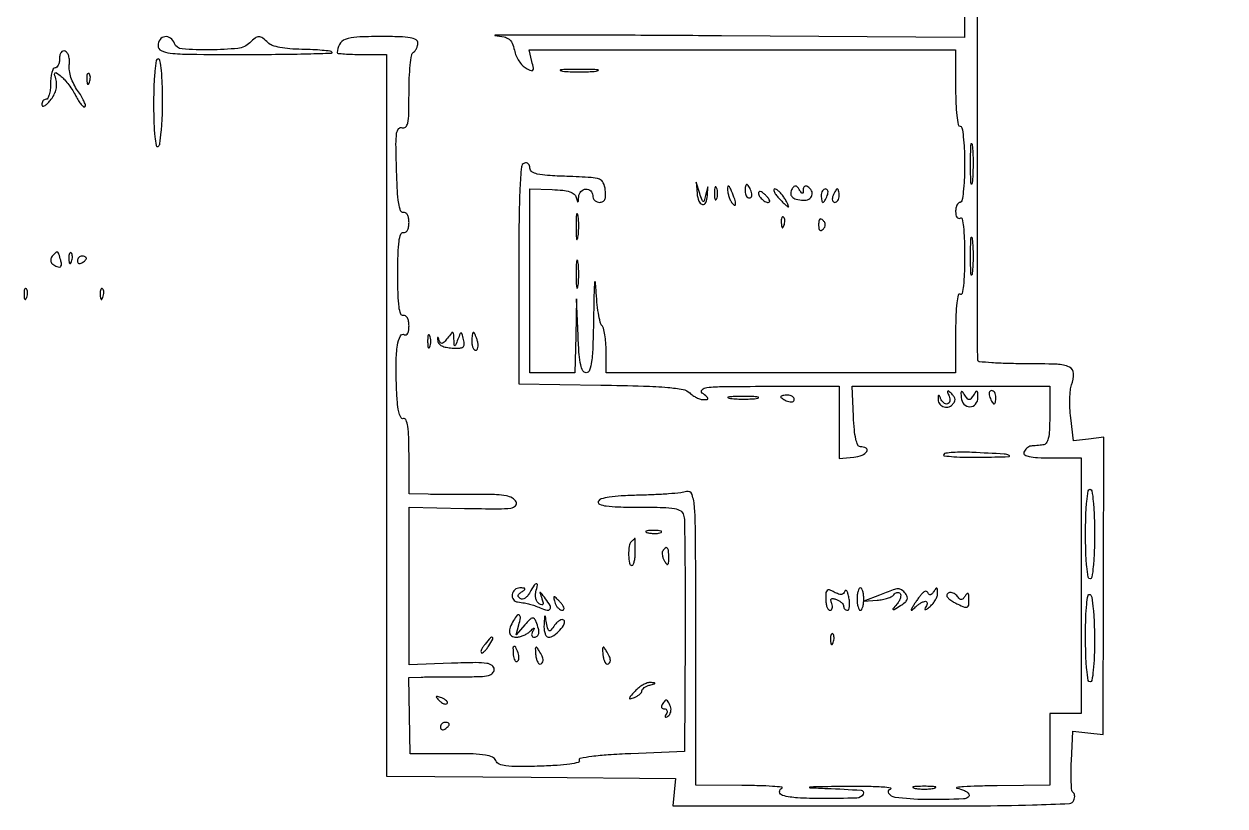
# Model space of a CAD drawing. Extents: x 6 to 552, y 3 to 359.
# Drawn here: x 283.1 to 551.1, y 3.3 to 177.8 of the extents above; entities that cross this region are included whole.
import ezdxf

# ---------------------------------------------------------------- set-up
doc = ezdxf.new("R2010")
doc.units = 0
doc.header["$MEASUREMENT"] = 0

msp = doc.modelspace()

# ---------------------------------------------------------------- linework, layer by layer
msp.add_lwpolyline([(493, 183.952195), (493, 174.786356), (438.75, 175.157399, 0.000511), (418.194089, 175.276976, 0.000949), (401.517797, 175.325276, 0.000457), (388.188026, 175.326406, 0.957105), (388.182925, 175.207855, -0.027302), (390.206307, 174.919789, -0.113241), (391.324908, 174.418201, -0.133538), (392.014014, 173.527066, -0.044162), (392.514207, 171.935316, 0.049053), (392.906369, 170.728658, 0.041134), (393.545194, 169.543796, 0.042929), (394.318837, 168.55211, 0.082961), (395.113491, 167.939261, 0.0209), (396.245392, 167.393045, 0.326774), (396.640788, 167.483068, 0.231874), (396.762348, 167.940818, 0.012445), (396.423801, 169.447579), (395.783184, 172), (443.391592, 172), (491, 172), (491, 163.5, 0.009838), (491.06728, 160.081088, 0.019442), (491.279412, 157.375, 0.015687), (491.582553, 155.348392, 0.362465), (492, 155, -0.362465), (492.417447, 154.651608, -0.015687), (492.720588, 152.625, -0.019442), (492.93272, 149.918912, -0.009838), (493, 146.5, -0.009838), (492.93272, 143.081088, -0.019442), (492.720588, 140.375, -0.015687), (492.417447, 138.348392, -0.362465), (492, 138, 0.195654), (491.618015, 137.844577, 0.086673), (491.29375, 137.395164, 0.066561), (491.073608, 136.729059, 0.0466), (491, 135.940983, 0.047867), (491.071541, 135.195401, 0.104212), (491.29375, 134.66835, 0.181468), (491.621877, 134.441401, 0.202618), (492, 134.5, -0.51326), (492.4374, 134.317733, -0.027623), (492.739527, 132.582053, -0.021568), (492.940243, 129.873862, -0.007712), (493, 126, -0.007712), (492.940243, 122.126138, -0.021568), (492.739527, 119.417947, -0.027623), (492.4374, 117.682267, -0.51326), (492, 117.5, 0.512571), (491.562879, 117.318409, 0.027966), (491.260541, 115.596765, 0.021716), (491.059776, 112.906719, 0.007767), (491, 109.059017), (491, 100), (452, 100), (413, 100), (413, 104.8, 0.018222), (412.930463, 106.707434, 0.02268), (412.721209, 108.469063, 0.02177), (412.420149, 109.901805, 0.134365), (412.050926, 110.55, -0.143482), (411.660826, 111.264255, -0.01307), (411.276341, 113.277188, -0.016081), (410.952008, 115.749617, -0.011899), (410.746786, 118.5, 0.020699), (410.587216, 120.228188, 0.891594), (410.43424, 120.225285, 0.017963), (410.296838, 117.922589, 0.002079), (410.19586, 112.75, -0.004023), (410.037101, 105.96821, -0.024421), (409.755444, 102.467429, -0.050147), (409.307465, 100.548316, -0.320676), (408.540442, 100, -0.270529), (407.808027, 100.427572, -0.075033), (407.315052, 101.720805, -0.035937), (406.976991, 104.076051, -0.007476), (406.743988, 108.25), (406.407091, 116.5), (406.203545, 108.25), (406, 100), (401, 100), (396, 100), (396, 120.518368), (396, 141.036736), (400.956926, 140.861291, -0.017266), (403.316699, 140.696057, -0.053279), (404.878215, 140.361776, -0.088339), (405.850866, 139.838508, -0.161139), (406.340925, 139.092924, 0.005205), (406.5925, 138.192181, 0.413858), (406.709585, 138.127723, 0.310945), (406.809009, 138.249098, 0.004296), (406.883999, 139.25, -0.170831), (407.387711, 140.426327, -0.189148), (408.494889, 140.966543, -0.219267), (409.551871, 140.578746, -0.199446), (410, 139.5, 0.103554), (410.119827, 138.927636, 0.098898), (410.460137, 138.440625, 0.096819), (410.968512, 138.114267, 0.094699), (411.566422, 138, 0.122711), (412.257497, 138.172197, 0.165427), (412.695753, 138.638397, 0.103603), (412.881185, 139.467019, 0.032073), (412.816422, 140.75, 0.078787), (412.363071, 142.376631, 0.202888), (411.481174, 143.184145, 0.071907), (409.655686, 143.549421, 0.004683), (404.25, 143.790442, -0.006996), (399.931091, 144.003028, -0.038893), (397.633838, 144.328921, -0.090561), (396.423806, 144.839514, -0.252911), (396, 145.623776, 0.084326), (395.905294, 146.181328, 0.125988), (395.632812, 146.590794, 0.143056), (395.225885, 146.786756, 0.122349), (394.75, 146.749139, 0.299146), (394.087484, 145.907862, 0.00886), (393.767074, 141.204154, 0.010289), (393.555634, 134.090874, 0.002285), (393.5, 121.915806), (393.5, 97.5), (411.844352, 97.227076, -0.003178), (421.351721, 97.02517, -0.015119), (426.780949, 96.710874, -0.022652), (430.178819, 96.255038, -0.15286), (431.665781, 95.477076, 0.047597), (432.350365, 94.911747, 0.037542), (433.184753, 94.433891, 0.038718), (434.035252, 94.106302, 0.072693), (434.762558, 94, 0.034693), (435.558472, 94.055292, 0.436894), (435.712322, 94.276228, 0.168603), (435.48697, 94.644125, 0.009896), (434.44113, 95.468197, -0.466099), (434.403946, 96.197894, -0.162647), (435.505665, 96.699062, -0.023621), (439.21016, 96.911248, -0.002006), (448.75, 96.968197), (465, 97), (465, 88.936642), (465, 80.873283), (468.25, 81.186642, 0.062641), (470.119074, 81.607037, 0.163736), (471.183502, 82.451982, 0.434917), (471.002084, 83.176894, 0.126948), (469.75, 83.5, -0.293376), (469.171688, 83.871281, -0.051097), (468.734568, 85.159138, -0.033822), (468.40695, 87.222133, -0.011524), (468.20431, 90.25), (467.90862, 97), (489.95431, 97), (512, 97), (512, 90.5, -0.009838), (511.935222, 87.208205, -0.045859), (511.6875, 85.328125, -0.097978), (511.227115, 84.291613, -0.222131), (510.5, 83.875, 0.00152), (509.840535, 83.818026, 0.001064), (509.097917, 83.75, 0.001074), (508.386798, 83.681792, 0.002241), (507.833333, 83.625, 0.090245), (507.356168, 83.484302, 0.062168), (506.886979, 83.169531, 0.060451), (506.496278, 82.737278, 0.073241), (506.25, 82.25, 0.34229), (506.453241, 81.671454, 0.093621), (507.410549, 81.281646, 0.04057), (509.270324, 81.059475, 0.009451), (512.416667, 81), (519, 81), (519, 52.5), (519, 24), (515.5, 24), (512, 24), (512, 16), (512, 8), (500.25, 7.850168, 0.003569), (495.916914, 7.763973, 0.008956), (492.759375, 7.621976, 0.023984), (491.249283, 7.453952, 0.856264), (491.25, 7.283746, -0.060232), (492.9512, 6.81171, -0.153987), (493.921186, 6.000398, -0.397148), (493.788914, 5.302942, -0.145171), (492.75, 4.936658, -0.015385), (484.231438, 4.767431, -0.03053), (477.497198, 5.252757, -0.224213), (476.096941, 6.158428, -0.51809), (476.5, 7.110482, 0.822239), (476.495274, 7.349098, 0.029556), (474.8, 7.545934, 0.011281), (471.2964, 7.664878, 0.004523), (466.5, 7.67605, 0.000782), (460.092043, 7.622985, 0.022436), (458.444861, 7.532781, 0.928142), (458.447621, 7.422735, 0.002863), (462.284643, 7.254927, -0.00723), (469.890921, 6.855691, -0.553382), (470.370325, 5.963414, -0.262517), (468.933921, 5.103362, -0.006514), (461, 5, -0.014148), (455.711008, 5.149693, -0.051065), (452.386462, 5.681537, -0.314306), (451.717874, 6.473598, -0.331271), (452.243769, 7.335642, 0.781541), (452.215395, 7.538167, 0.009958), (450.120045, 7.716523, 0.009599), (447.097638, 7.855049, 0.004725), (443.25, 7.921053), (433, 8), (433, 41.067388, 0.000775), (432.965872, 63.077416, 0.015111), (432.739357, 69.872865, 0.063355), (432.166394, 72.850783, 0.411495), (430.937687, 73.480223, -0.050906), (429.669277, 73.21569, -0.006852), (426.953454, 72.970112, -0.007851), (423.716182, 72.773128, -0.006538), (420.270353, 72.662835, 0.008889), (416.369776, 72.519627, 0.025225), (413.663806, 72.234685, 0.03186), (411.853955, 71.831769, 0.246513), (411.249332, 71.25, 0.401304), (411.535172, 70.645961, 0.057322), (412.993814, 70.271911, 0.028124), (415.675227, 70.056193, 0.006011), (420.349279, 70, -0.005278), (425.70783, 69.943435, -0.038259), (428.270095, 69.692581, -0.096654), (429.634494, 69.168425, -0.19423), (430.300792, 68.25, -0.057181), (430.47333, 66.927188, -0.000954), (430.573695, 59.523438, -0.002447), (430.631927, 50.898984, -0.001623), (430.618179, 41), (430.5, 15.5), (418.5, 15, 0.006263), (413.469399, 14.727232, 0.015753), (409.816327, 14.367347, 0.01335), (407.228726, 13.959313, 0.498987), (407, 13.5, -0.483389), (406.792217, 13.055062, -0.021882), (404.891215, 12.690245, -0.020502), (402.088422, 12.395302, -0.008202), (398.233101, 12.212251, -0.005995), (393.287597, 12.118023, -0.033312), (390.637032, 12.276024, -0.070199), (389.117518, 12.690527, -0.202167), (388.376112, 13.462251, 0.202169), (387.631935, 14.236854, 0.063042), (386.050166, 14.692645, 0.032196), (383.346067, 14.937396, 0.006474), (378.511147, 15), (369.236272, 15), (369.091483, 23.5), (368.946693, 32), (371.723347, 32.097096, -0.005344), (373.222781, 32.133489, -0.001343), (375.667171, 32.160117, -0.001371), (378.462105, 32.175394, -0.001381), (381.25, 32.175288, 0.00805), (384.92069, 32.224106, 0.052717), (386.743528, 32.471204, 0.13767), (387.652989, 32.984337, 0.198066), (388.002242, 33.828192, 0.243176), (387.558071, 34.690289, 0.119683), (386.381057, 35.160022, 0.039185), (383.947102, 35.313955, 0.004587), (378.502242, 35.18138), (369, 34.86276), (369, 52.422727), (369, 69.982694), (381.402898, 69.741347, 0.002678), (388.905493, 69.635551, 0.033645), (391.734402, 69.801291, 0.169911), (392.773998, 70.319461, 0.326924), (392.897229, 71.194851, 0.140967), (392.07551, 72.038591, 0.080496), (390.732801, 72.540752, 0.042356), (388.543348, 72.788285, 0.009243), (384.744331, 72.82412, -0.00189), (381.659271, 72.80785, -0.001573), (378.379585, 72.813267, -0.001587), (375.376984, 72.837206, -0.004313), (373.25, 72.879269), (369, 73), (369, 81.5, 0.007232), (368.940773, 85.594635, 0.03037), (368.720588, 88.044118, 0.057339), (368.345388, 89.427083, 0.361835), (367.75, 89.75, -0.341186), (367.154527, 90.04518, -0.060628), (366.721508, 91.30167, -0.033609), (366.404803, 93.49227, -0.009133), (366.201382, 96.988223, -0.01243), (366.119504, 102.446551, -0.036982), (366.43235, 106.17159, -0.074752), (367.077718, 108.207703, -0.443039), (368.029317, 108.481881, 0.272831), (368.396135, 108.474222, 0.150868), (368.714862, 108.809902, 0.078591), (368.931142, 109.50133, 0.036591), (369, 110.440983, 0.041805), (368.915, 111.455836, 0.082451), (368.652306, 112.218658, 0.125998), (368.248115, 112.65527, 0.195084), (367.75, 112.75, -0.375401), (367.146283, 113.096346, -0.049386), (366.776316, 114.655263, -0.027289), (366.55814, 117.384941, -0.006299), (366.5, 122, -0.006299), (366.55814, 126.615059, -0.027289), (366.776316, 129.344737, -0.049386), (367.146283, 130.903654, -0.375401), (367.75, 131.25, 0.192646), (368.245456, 131.341814, 0.125613), (368.65, 131.77, 0.083466), (368.914114, 132.515332, 0.043529), (369, 133.5, 0.043529), (368.914114, 134.484668, 0.083466), (368.65, 135.23, 0.125613), (368.245456, 135.658186, 0.192646), (367.75, 135.75, -0.375295), (367.134934, 136.102705, -0.043427), (366.71631, 137.775087, -0.025993), (366.410582, 140.634804, -0.006349), (366.212323, 145.371447, -0.004131), (366.095808, 150.952802, -0.036637), (366.244838, 153.407801, -0.137413), (366.692475, 154.446268, -0.325048), (367.462323, 154.652832, 0.28906), (368.235445, 154.806634, 0.155607), (368.721829, 155.690837, 0.043275), (368.9506, 157.807306, 0.005294), (369, 162.472368, -0.011101), (369.072546, 165.739535, -0.016481), (369.29375, 168.593194, -0.011609), (369.604338, 170.905199, -0.218498), (370, 171.5, 0.08825), (370.382836, 171.842344, 0.053305), (370.70625, 172.359775, 0.051278), (370.925833, 172.961978, 0.061875), (371, 173.559017, 0.277958), (370.570149, 174.272508, 0.079243), (369.293874, 174.707078, 0.035709), (366.929225, 174.941094, 0.006814), (362.606989, 175, 0.012213), (357.378955, 174.872281, 0.077157), (354.777671, 174.337228, 0.175202), (353.484771, 173.239917, 0.130779), (353, 171.418213, 0.385808), (353.152152, 171.250377, 0.005514), (354.615625, 171.12285, 0.011844), (356.391135, 171.030074, 0.00713), (358.5, 171), (364, 171), (364, 90.513853), (364, 10.027706), (396.25, 9.763853), (428.5, 9.5), (428.19349, 6.429772), (427.886981, 3.359544), (472.398905, 3.342393, 0.001105), (495.657489, 3.38483, 0.006144), (508.144392, 3.588668, 0.00395), (516.38343, 3.889622, 0.298406), (517.411741, 4.630596, 0.0553), (517.550808, 5.162081, 0.065844), (517.558026, 5.679959, 0.07751), (517.438944, 6.106464, 0.149333), (517.206326, 6.369844, -0.235868), (516.93914, 6.799191, -0.010219), (516.806169, 8.618619, -0.015555), (516.758375, 10.850616, -0.010267), (516.83595, 13.41595), (517.171901, 20.028162), (520.536974, 19.657334), (523.902046, 19.286506), (523.973212, 52.445043), (524.044377, 85.603579), (520.67236, 85.209915), (517.300344, 84.816251), (516.691975, 89.952976, -0.018401), (516.519009, 92.081332, -0.018096), (516.501608, 94.228551, -0.018309), (516.623387, 96.108177, -0.063222), (516.898222, 97.294851, 0.095178), (517.320069, 99.842692, 0.288409), (516.388493, 101.242246, 0.097389), (513.643354, 101.878554, 0.008402), (506.416667, 102, -0.00675), (502.42066, 102.053947, -0.011172), (499.051632, 102.220313, -0.00492), (496.257446, 102.448608, -0.376957), (495.971868, 102.75, -0.009135), (495.90239, 106.364003, -0.000048), (495.872129, 141.702972, -0.000223), (495.862034, 173.928077, -0.001069), (495.903801, 192.312858, -0.00161)], format="xyb")
for points in [[(313, 173, 0.283992), (313.706218, 171.856906, 0.090905), (315.708333, 171.275424, 0.023762), (320.082186, 171.039745, 0.001579), (332.666667, 171, 0.002485), (340.172559, 171.037306, 0.004316), (346.403213, 171.153037, 0.00106), (351.728525, 171.30924, 0.656868), (351.812355, 171.520978, 0.168407), (351.37874, 171.731356, 0.006894), (349.628374, 171.914483, 0.011355), (347.51573, 172.057828, 0.007741), (345.109113, 172.128982, -0.016778), (342.436872, 172.256354, -0.027922), (340.204691, 172.564119, -0.032513), (338.491836, 173.015828, -0.116155), (337.534853, 173.608004, 0.03582), (336.356472, 174.628646, 0.16087), (335.503035, 174.914475, 0.162222), (334.651476, 174.634661, 0.036586), (333.482032, 173.624889, -0.172586), (330.831566, 172.365446, -0.023313), (324.585403, 172.020484, -0.02019), (318.346489, 172.219076, -0.290858), (316.645716, 173.480866, 0.144024), (315.76403, 174.634694, 0.193193), (314.501483, 174.957804, 0.206198), (313.426236, 174.316425, 0.157857)], [(291, 170.083333, -0.046036), (290.926426, 169.285923, -0.065972), (290.70625, 168.611979, -0.086035), (290.382029, 168.157031, -0.197505), (290, 168, 0.277684), (289.614308, 167.767902, 0.052312), (289.29375, 166.971875, 0.042582), (289.072542, 165.841111, 0.027026), (289, 164.5, -0.027026), (288.927458, 163.158889, -0.042582), (288.70625, 162.028125, -0.052312), (288.385692, 161.232098, -0.277684), (288, 161, 0.125355), (287.621266, 160.903532, 0.10379), (287.303523, 160.632812, 0.092845), (287.096028, 160.22749, 0.07881), (287.033269, 159.75, 0.317157), (287.223338, 159.495172, 0.201952), (287.607273, 159.527052, 0.072073), (288.217075, 159.96728, 0.026587), (288.940605, 160.746348, 0.046983), (289.693295, 161.843266, 0.056971), (290.171519, 162.99461, 0.061416), (290.354101, 164.146614, 0.071801), (290.233921, 165.246348, -0.009184), (289.909605, 166.607899, -0.300221), (290.025663, 166.909043, -0.327516), (290.335251, 166.9049, -0.010183), (291.392522, 166.072833, -0.042002), (292.166092, 165.3211, -0.018437), (293.063855, 164.208391, -0.018094), (293.935006, 162.950841, -0.023104), (294.639673, 161.729902, 0.020789), (295.256326, 160.649948, 0.037245), (295.861817, 159.827905, 0.048109), (296.378249, 159.331779, 0.380576), (296.682828, 159.349494, 0.282608), (296.772737, 159.725768, 0.028149), (296.420513, 160.626961, 0.028832), (295.834719, 161.734482, 0.018655), (295.038065, 162.946542, -0.038498), (294.187776, 164.359208, -0.037676), (293.557062, 165.895572, -0.040032), (293.200711, 167.389154, -0.068697), (293.178974, 168.666866, 0.044306), (293.212536, 169.728163, 0.059085), (293.044794, 170.677021, 0.072241), (292.711444, 171.390205, 0.167737), (292.25, 171.746082, 0.157716), (291.754675, 171.751884, 0.15754), (291.34953, 171.466511, 0.108429), (291.086069, 170.889948, 0.053201)], [(312, 159.940983, 0.006931), (312.059487, 155.650043, 0.019453), (312.259493, 152.652587, 0.022894), (312.558436, 150.691953, 0.522927), (313, 150.5, 0.223356), (313.398282, 151.110938, 0.009784), (313.707154, 153.701799, 0.014948), (313.927807, 156.885615, 0.009825), (314, 160.559017, 0.00864), (313.933731, 164.39355, 0.017744), (313.72352, 167.389754, 0.013538), (313.423469, 169.639273, 0.368182), (313, 170, 0.37137), (312.573049, 169.632154, 0.012343), (312.274853, 167.235246, 0.016776), (312.065706, 164.048611, 0.007998)], [(297.078947, 165.416667, 0.018894), (297.137993, 164.670344, 0.168741), (297.279315, 164.37858, 0.470617), (297.461564, 164.395823, 0.054073), (297.683114, 164.8125, 0.051402), (297.839148, 165.359369, 0.05415), (297.876576, 165.916927, 0.060344), (297.797407, 166.402231, 0.126455), (297.604167, 166.729167, 0.296942), (297.385309, 166.77538, 0.208169), (297.200665, 166.592839, 0.077125), (297.089945, 166.112848, 0.028489)], [(403.25, 167.271532, 0.016375), (404.957332, 167.149287, 0.009683), (407, 167.109723, 0.009683), (409.042668, 167.149287, 0.016375), (410.75, 167.271532, 0.095407), (411.221145, 167.41442, 0.741699), (411.195312, 167.548567, 0.021699), (409.688407, 167.640349, 0.00436), (407, 167.663794, 0.00436), (404.311593, 167.640349, 0.021699), (402.804688, 167.548567, 0.741699), (402.778855, 167.41442, 0.095407)], [(494.733497, 142.776433, -0.057523), (494.59156, 142.092045, -0.807686), (494.460299, 142.106202, -0.022011), (494.36764, 143.635274, -0.003921), (494.34281, 146.5, -0.004138), (494.364217, 149.373175, -0.018464), (494.45291, 151.056202, -0.661512), (494.586732, 151.099419, -0.153636), (494.726893, 150.776433, -0.016947), (494.849527, 149.043501, -0.008983), (494.889991, 146.890462, -0.00893), (494.852417, 144.684837, -0.013671)], [(433.298444, 140, 0.067333), (433.678131, 138.260571, 0.257299), (434.48491, 137.556178, 0.36391), (435.25591, 137.961448, 0.085134), (435.598283, 139.5), (435.696566, 141.5), (435.195624, 139.5, -0.0116), (434.87075, 138.319821, -0.436472), (434.647643, 138.210426, -0.221561), (434.406695, 138.460155, -0.005531), (433.895785, 140), (433.096889, 142.5)], [(437.157895, 140, 0.017491), (437.189089, 139.10856, 0.078554), (437.306058, 138.601562, 0.447206), (437.474999, 138.540618, 0.174857), (437.662281, 138.75, 0.057986), (437.818615, 139.320008, 0.037979), (437.87034, 140, 0.037979), (437.818615, 140.679992, 0.057986), (437.662281, 141.25, 0.174857), (437.474999, 141.459382, 0.447206), (437.306058, 141.398438, 0.078554), (437.189089, 140.89144, 0.017491)], [(440.085598, 141, 0.053798), (440.134067, 140.317134, 0.029384), (440.331527, 139.5, 0.028934), (440.632796, 138.684071, 0.040566), (441, 138, 0.095694), (441.592871, 137.381869, 0.608383), (441.885992, 137.533606, 0.081911), (441.695838, 138.686554, 0.019739), (441, 140.5, 0.014925), (440.608071, 141.341871, 0.152377), (440.343886, 141.615423, 0.491407), (440.161267, 141.535375, 0.051935)], [(444, 140.5, 0.062722), (444.07223, 139.926468, 0.08088), (444.284531, 139.440625, 0.098158), (444.599211, 139.115494, 0.152681), (444.968615, 139, 0.184534), (445.289193, 139.122486, 0.147206), (445.483616, 139.440625, 0.100118), (445.511135, 139.925634, 0.055937), (445.361626, 140.5, 0.02136), (445.112506, 141.074558, 0.030395), (444.839659, 141.559375, 0.030693), (444.579329, 141.912889, 0.222225), (444.393011, 142, 0.289661), (444.241071, 141.903916, 0.046727), (444.115447, 141.559375, 0.039339), (444.028469, 141.074824, 0.024748)], [(447, 140.098444, 0.157897), (447.254536, 139.312518, 0.069007), (448.021539, 138.512308, 0.076948), (448.892915, 138.018937, 0.301864), (449.465672, 138.149864, 0.297152), (449.505656, 138.367062, 0.045304), (449.28958, 138.775917, 0.03842), (448.911277, 139.269923, 0.023968), (448.399141, 139.789427, 0.036357), (447.861158, 140.217338, 0.09576), (447.410998, 140.412089, 0.218285), (447.126309, 140.350678, 0.236389)], [(451.5, 139, 0.009055), (452.219155, 138.233703, 0.013215), (452.882132, 137.5875, 0.008653), (453.45222, 137.078494, 0.179787), (453.663461, 137, 0.514817), (453.737291, 137.10343, 0.022521), (453.546211, 137.5875, 0.022348), (453.22204, 138.232556, 0.011969), (452.767927, 139, 0.030385), (452.222576, 139.765514, 0.036238), (451.617189, 140.4125, 0.039214), (451.039765, 140.867874, 0.148421), (450.604466, 141, 0.39357), (450.417273, 140.825646, 0.123621), (450.490322, 140.4125, 0.054918), (450.86822, 139.768598, 0.023783)], [(454.524864, 141.040232, 0.117638), (454.198697, 140.053928, 0.217796), (454.477362, 139.275373, 0.138992), (455.408937, 138.73955, 0.043081), (457.020371, 138.480081, 0.134201), (458.239296, 138.718639, 0.20194), (458.93743, 139.527263, 0.201971), (458.846848, 140.591612, 0.134233), (458, 141.5, 0.109974), (457.61798, 141.632778, 0.180162), (457.289252, 141.551963, 0.159098), (457.065791, 141.262656, 0.082797), (456.984687, 140.809017, -0.023268), (456.94699, 140.162313, -0.399573), (456.799422, 140.036557, -0.229501), (456.574991, 140.160831, -0.012282), (456.109687, 140.856763, 0.040419), (455.659264, 141.454738, 0.18434), (455.279853, 141.652186, 0.225741), (454.915927, 141.528027, 0.061176)], [(461, 139.5, 0.024748), (461.028469, 138.925176, 0.039339), (461.115447, 138.440625, 0.046727), (461.241071, 138.096084, 0.289661), (461.393011, 138, 0.222225), (461.579329, 138.087111, 0.030693), (461.839659, 138.440625, 0.030395), (462.112506, 138.925442, 0.02136), (462.361626, 139.5, 0.055937), (462.511135, 140.074366, 0.100118), (462.483616, 140.559375, 0.147206), (462.289193, 140.877514, 0.184534), (461.968615, 141, 0.152681), (461.599211, 140.884506, 0.098158), (461.284531, 140.559375, 0.08088), (461.07223, 140.073532, 0.062722)], [(463.638374, 139.5, 0.055937), (463.488865, 138.925634, 0.100118), (463.516384, 138.440625, 0.147206), (463.710807, 138.122486, 0.184534), (464.031385, 138, 0.152681), (464.400789, 138.115494, 0.098158), (464.715469, 138.440625, 0.08088), (464.92777, 138.926468, 0.062722), (465, 139.5, 0.024748), (464.971531, 140.074824, 0.039339), (464.884553, 140.559375, 0.046727), (464.758929, 140.903916, 0.289661), (464.606989, 141, 0.222225), (464.420671, 140.912889, 0.030693), (464.160341, 140.559375, 0.030395), (463.887494, 140.074558, 0.02136)], [(406.286014, 132.5, 0.006817), (406.315278, 130.711719, 0.040183), (406.418418, 129.780601, 0.720633), (406.561388, 129.761725, 0.075924), (406.717581, 130.26375, 0.022548), (406.846293, 131.485188, 0.015659), (406.885962, 132.872547, 0.015827), (406.839977, 134.209518, 0.031163), (406.703931, 135.26375, 0.248898), (406.549185, 135.455688, 0.49082), (406.403147, 135.374351, 0.030832), (406.307632, 134.29708, 0.00738)], [(452.078947, 133.416667, 0.018894), (452.137993, 132.670344, 0.168741), (452.279315, 132.37858, 0.470617), (452.461564, 132.395823, 0.054073), (452.683114, 132.8125, 0.051402), (452.839148, 133.359369, 0.05415), (452.876576, 133.916927, 0.060344), (452.797407, 134.402231, 0.126455), (452.604167, 134.729167, 0.296942), (452.385309, 134.77538, 0.208169), (452.200665, 134.592839, 0.077125), (452.089945, 134.112848, 0.028489)], [(460.428571, 133, 0.032041), (460.481152, 132.180305, 0.165815), (460.678571, 131.778571, 0.311764), (460.990389, 131.721518, 0.090732), (461.414286, 132.014286, 0.074369), (461.776302, 132.503638, 0.122728), (461.9, 133, 0.122728), (461.776302, 133.496362, 0.074369), (461.414286, 133.985714, 0.090732), (460.990389, 134.278482, 0.311764), (460.678571, 134.221429, 0.165815), (460.481152, 133.819695, 0.032041)], [(494.728468, 122.25, -0.095407), (494.58558, 121.778855, -0.741699), (494.451433, 121.804688, -0.021699), (494.359651, 123.311593, -0.00436), (494.336206, 126, -0.00436), (494.359651, 128.688407, -0.021699), (494.451433, 130.195312, -0.741699), (494.58558, 130.221145, -0.095407), (494.728468, 129.75, -0.016375), (494.850713, 128.042668, -0.009683), (494.890277, 126, -0.009683), (494.850713, 123.957332, -0.016375)], [(289.666667, 126.333333, 0.08865), (289.128396, 125.560821, 0.176016), (289.067156, 124.827011, 0.162695), (289.495244, 124.184548, 0.073648), (290.386815, 123.681807, 0.079381), (290.985385, 123.555491, 0.270094), (291.32577, 123.731857, 0.172357), (291.434011, 124.207434, 0.034565), (291.270184, 125.074818, 0.008632), (290.876405, 126.480992, 0.154988), (290.615864, 126.863599, 0.33848), (290.285045, 126.867794, 0.036348)], [(293.078947, 125.416667, 0.018894), (293.137993, 124.670344, 0.168741), (293.279315, 124.37858, 0.470617), (293.461564, 124.395823, 0.054073), (293.683114, 124.8125, 0.051402), (293.839148, 125.359369, 0.05415), (293.876576, 125.916927, 0.060344), (293.797407, 126.402231, 0.126455), (293.604167, 126.729167, 0.296942), (293.385309, 126.77538, 0.208169), (293.200665, 126.592839, 0.077125), (293.089945, 126.112848, 0.028489)], [(295, 124.940983, 0.108972), (295.078288, 124.586039, 0.182303), (295.29375, 124.3746, 0.161196), (295.6179, 124.343488, 0.082592), (296, 124.5, 0.029505), (296.382774, 124.768994, 0.035638), (296.70625, 125.066025, 0.038439), (296.934461, 125.34829, 0.151918), (297, 125.559017, 0.210953), (296.92554, 125.727648, 0.081139), (296.70625, 125.870461, 0.061769), (296.382849, 125.967655, 0.042167), (296, 126, 0.105053), (295.618444, 125.918938, 0.099167), (295.29375, 125.688914, 0.09642), (295.076123, 125.345238, 0.093332)], [(406.299664, 122, 0.006336), (406.324637, 120.02938, 0.03126), (406.422038, 118.923437, 0.664672), (406.564074, 118.887591, 0.124239), (406.716254, 119.25, 0.023547), (406.846019, 120.502218, 0.014044), (406.888098, 122, 0.014044), (406.846019, 123.497782, 0.023547), (406.716254, 124.75, 0.124239), (406.564074, 125.112409, 0.664672), (406.422038, 125.076563, 0.03126), (406.324637, 123.97062, 0.006336)], [(283.078947, 117.416667, 0.018894), (283.137993, 116.670344, 0.168741), (283.279315, 116.37858, 0.470617), (283.461564, 116.395823, 0.054073), (283.683114, 116.8125, 0.051402), (283.839148, 117.359369, 0.05415), (283.876576, 117.916927, 0.060344), (283.797407, 118.402231, 0.126455), (283.604167, 118.729167, 0.296942), (283.385309, 118.77538, 0.208169), (283.200665, 118.592839, 0.077125), (283.089945, 118.112848, 0.028489)], [(300.078947, 117.416667, 0.018894), (300.137993, 116.670344, 0.168741), (300.279315, 116.37858, 0.470617), (300.461564, 116.395823, 0.054073), (300.683114, 116.8125, 0.051402), (300.839148, 117.359369, 0.05415), (300.876576, 117.916927, 0.060344), (300.797407, 118.402231, 0.126455), (300.604167, 118.729167, 0.296942), (300.385309, 118.77538, 0.208169), (300.200665, 118.592839, 0.077125), (300.089945, 118.112848, 0.028489)], [(373.157895, 107, 0.017491), (373.189089, 106.10856, 0.078554), (373.306058, 105.601562, 0.447206), (373.474999, 105.540618, 0.174857), (373.662281, 105.75, 0.057986), (373.818615, 106.320008, 0.037979), (373.87034, 107, 0.037979), (373.818615, 107.679992, 0.057986), (373.662281, 108.25, 0.174857), (373.474999, 108.459382, 0.447206), (373.306058, 108.398438, 0.078554), (373.189089, 107.89144, 0.017491)], [(375.403709, 107.077717, 0.172905), (375.661509, 106.484607, 0.091122), (376.315453, 106.001155, 0.065882), (377.319934, 105.664606, 0.03628), (378.608641, 105.510273, 0.019603), (380.31354, 105.497553, 0.149793), (381.063191, 105.753586, 0.246737), (381.340441, 106.312487, 0.058181), (381.190637, 107.379004, 0.005737), (380.824641, 108.715727, 0.320264), (380.632858, 108.868352, 0.316864), (380.424343, 108.737214, 0.005666), (379.902281, 107.446448, -0.002646), (379.374053, 106.117398, -0.322842), (379.228413, 106.025552, -0.378066), (379.116263, 106.137574, -0.003014), (379.038482, 107.5, 0.01002), (378.948555, 108.76372, 0.353796), (378.756226, 108.961596, 0.2593), (378.461976, 108.841357, 0.006711), (377.55537, 107.678087, -0.023135), (376.858692, 106.842294, -0.141121), (376.383987, 106.551722, -0.294792), (376.024681, 106.664626, -0.094312), (375.740882, 107.178087, 0.005118), (375.516207, 107.840295, 0.400222), (375.425867, 107.88642, 0.345356), (375.361901, 107.796137, 0.004735)], [(383, 107, 0.043375), (383.066544, 106.234359, 0.063112), (383.266249, 105.5875, 0.082769), (383.559898, 105.149557, 0.206609), (383.90638, 105, 0.24384), (384.210205, 105.157535, 0.106581), (384.392877, 105.5875, 0.070464), (384.424365, 106.233678, 0.040966), (384.289749, 107, 0.016817), (384.061542, 107.766387, 0.025621), (383.807757, 108.4125, 0.023188), (383.560437, 108.897136, 0.269386), (383.383369, 109, 0.326917), (383.233718, 108.890445, 0.029396), (383.112615, 108.4125, 0.029316), (383.027671, 107.766644, 0.018041)], [(440.767909, 94.275269, 0.018638), (442.218327, 94.150328, 0.01259), (443.878422, 94.111345, 0.012695), (445.487453, 94.154945, 0.024559), (446.767909, 94.285474, 0.212532), (447.000181, 94.434198, 0.556092), (446.934948, 94.575472, 0.025342), (445.655786, 94.668409, 0.005888), (443.5, 94.690131, 0.005499), (441.352754, 94.662864, 0.031761), (440.222448, 94.564056, 0.756877), (440.205163, 94.425738, 0.069146)], [(452, 94.606989, 0.222225), (452.087111, 94.420671, 0.030693), (452.440625, 94.160341, 0.030395), (452.925442, 93.887494, 0.02136), (453.5, 93.638374, 0.055937), (454.074366, 93.488865, 0.100118), (454.559375, 93.516384, 0.147206), (454.877514, 93.710807, 0.184534), (455, 94.031385, 0.152681), (454.884506, 94.400789, 0.098158), (454.559375, 94.715469, 0.08088), (454.073532, 94.92777, 0.062722), (453.5, 95, 0.024748), (452.925176, 94.971531, 0.039339), (452.440625, 94.884553, 0.046727), (452.096084, 94.758929, 0.289661)], [(489.547743, 94.75, -0.119425), (489.690808, 93.620932, -0.309306), (489.181314, 93.030125, -0.260968), (488.344248, 93.245048, -0.106751), (487.662281, 94.25, 0.013592), (487.409563, 94.830327, 0.263902), (487.255579, 94.939531, 0.400844), (487.136398, 94.846721, 0.020128), (487.078947, 94.309017, 0.148051), (487.33661, 93.197434, 0.159293), (488.162379, 92.453784, 0.157816), (489.274321, 92.337567, 0.145128), (490.287132, 92.887132, 0.066922), (490.739139, 93.479558, 0.14602), (490.867117, 94.030806, 0.132135), (490.675768, 94.599413, 0.050472), (490.140754, 95.25, 0.009992), (489.461353, 95.89798, 0.377046), (489.265306, 95.902023, 0.309425), (489.20717, 95.692067, 0.008433)], [(492.240929, 94.451678, 0.165987), (492.869494, 92.982056, 0.213412), (494.198335, 92.393174, 0.224617), (495.469927, 93.000018, 0.174528), (495.984687, 94.464286, 0.011564), (495.950755, 95.571087, 0.262067), (495.785814, 95.830479, 0.368802), (495.532383, 95.775178, 0.017102), (494.984687, 95, -0.025138), (494.392216, 94.189399, -0.224372), (494.004878, 94.00328, -0.229231), (493.620541, 94.186184, -0.026211), (493.044267, 94.987392, 0.014663), (492.523798, 95.747427, 0.402071), (492.305866, 95.786284, 0.260609), (492.17978, 95.539769, 0.009524)], [(498.638374, 94.5, 0.02136), (498.887494, 93.925442, 0.030395), (499.160341, 93.440625, 0.030693), (499.420671, 93.087111, 0.222225), (499.606989, 93, 0.289661), (499.758929, 93.096084, 0.046727), (499.884553, 93.440625, 0.039339), (499.971531, 93.925176, 0.024748), (500, 94.5, 0.062722), (499.92777, 95.073532, 0.08088), (499.715469, 95.559375, 0.098158), (499.400789, 95.884506, 0.152681), (499.031385, 96, 0.184534), (498.710807, 95.877514, 0.147206), (498.516384, 95.559375, 0.100118), (498.488865, 95.074366, 0.055937)], [(488.34405, 81.75, 0.550517), (488.486936, 81.45742, 0.00956), (490.605352, 81.264326, 0.014284), (493.34444, 81.145885, 0.007914), (496.690983, 81.149832, 0.00203), (502.865569, 81.279932, 0.773671), (502.929533, 81.554713, 0.107649), (501.853773, 81.850213, 0.001328), (494.653067, 82.217406, 0.012307), (492.379189, 82.271265, 0.018257), (490.387933, 82.196676, 0.013643), (488.783142, 82.033659, 0.226271)], [(522, 64, -0.008055), (521.934243, 59.918453, -0.016864), (521.725, 56.75, -0.012451), (521.426633, 54.367196, -0.371083), (521, 54, -0.371083), (520.573367, 54.367196, -0.012451), (520.275, 56.75, -0.016864), (520.065757, 59.918453, -0.008055), (520, 64, -0.008055), (520.065757, 68.081547, -0.016864), (520.275, 71.25, -0.012451), (520.573367, 73.632804, -0.371083), (521, 74, -0.371083), (521.426633, 73.632804, -0.012451), (521.725, 71.25, -0.016864), (521.934243, 68.081547, -0.008055)], [(422.269032, 64.307009, 0.037336), (423.036634, 64.167106, 0.029507), (423.880008, 64.127736, 0.030339), (424.671085, 64.185595, 0.06278), (425.269032, 64.344063, 0.31318), (425.386009, 64.52287, 0.333666), (425.257153, 64.684921, 0.052471), (424.580113, 64.787295, 0.014395), (423.5, 64.805051, 0.012823), (422.431793, 64.764444, 0.080377), (421.900903, 64.643467, 0.597527), (421.883358, 64.48334, 0.087174)], [(418.666667, 62.333333, 0.162201), (418.141563, 61.283517, 0.039475), (418.017379, 59.323868, 0.038286), (418.188336, 57.474093, 0.365624), (418.75, 57, 0.295869), (419.040346, 57.188291, 0.04382), (419.279688, 57.88125, 0.037669), (419.445708, 58.850292, 0.023598), (419.5, 60, 0.002603), (419.494011, 61.150344, 0.00434), (419.475521, 62.11875, 0.000758), (419.450671, 62.967027, 0.405221), (419.416667, 63, 0.179268), (419.363642, 62.980357, 0.004277), (419.161979, 62.804167, 0.008855), (418.928188, 62.588822, 0.005835)], [(425.625, 60.202254, 0.131214), (425.501528, 59.79244, 0.054724), (425.546664, 59.212247, 0.049042), (425.73572, 58.56691, 0.045296), (426.05067, 57.952254, 0.02886), (426.524497, 57.291, 0.422266), (426.782177, 57.267166, 0.204688), (426.948456, 57.60267, 0.012382), (426.984687, 58.75, 0.02377), (426.924616, 60.224181, 0.167601), (426.63601, 60.869801, 0.407002), (426.201812, 60.889462, 0.07248)], [(395.98501, 50.971992, -0.052185), (395.49169, 50.24417, -0.075181), (394.908104, 49.731532, -0.09859), (394.32968, 49.504421, -0.184857), (393.843064, 49.596992, -0.09681), (393.477132, 49.935571, -0.209767), (393.396052, 50.302204, -0.154568), (393.611666, 50.694456, -0.049216), (394.143237, 51.109687, 0.02023), (394.794125, 51.560005, 0.350217), (394.854177, 51.793849, 0.276177), (394.63092, 51.949724, 0.015461), (393.75, 51.984687, 0.182254), (392.623546, 51.5712, 0.176909), (392.033077, 50.511238, 0.198503), (392.295116, 49.411207, 0.208906), (393.25, 48.847686, -0.010741), (394.769345, 48.629336, -0.022851), (395.930468, 48.381958, -0.024336), (397.017654, 48.040562, -0.013979), (398.293128, 47.529809, 0.042347), (399.831972, 47.012668, 0.331797), (400.48544, 47.289856, 0.269534), (400.487292, 48.08437, 0.033679), (399.487214, 49.573001, 0.001442), (398.449401, 50.905326, 0.226335), (398.283878, 50.987535, 0.518811), (398.215503, 50.893645, 0.002524), (398.667485, 49.585955, -0.020316), (398.942821, 48.686963, -0.184936), (398.898967, 48.286836, -0.374247), (398.639488, 48.183296, -0.05431), (398.082821, 48.448814, -0.113198), (397.639147, 48.886855, -0.071928), (397.339989, 49.55185, -0.066365), (397.224593, 50.333365, -0.067563), (397.319262, 51.112859, 0.019706), (397.65739, 52.651118, 0.499487), (397.4049, 52.922414, 0.235082), (396.91663, 52.611534, 0.012664)], [(462, 49.535184, 0.036374), (462.070727, 48.564255, 0.054935), (462.284531, 47.74471, 0.071966), (462.597413, 47.183559, 0.233741), (462.968615, 47, 0.186111), (463.288807, 47.123459, 0.146808), (463.482338, 47.443956, 0.099441), (463.508494, 47.932609, 0.05547), (463.357275, 48.511341, -0.046062), (463.166114, 49.190553, -0.265879), (463.28497, 49.529306, -0.236196), (463.654693, 49.623605, -0.03808), (464.388659, 49.404352, -0.045015), (465.005129, 49.1017, -0.051806), (465.526669, 48.705335, -0.059227), (465.884401, 48.279839, -0.146224), (466, 47.893011, 0.095408), (466.065638, 47.552155, 0.097018), (466.253015, 47.262322, 0.098752), (466.532658, 47.06829, 0.102791), (466.861328, 47, 0.303479), (467.154305, 47.195864, 0.067895), (467.314892, 47.807812, 0.048895), (467.335621, 48.695862, 0.028733), (467.195851, 49.75, 0.020867), (466.9653, 50.730238, 0.07153), (466.701832, 51.327347, 0.302968), (466.462066, 51.435595, 0.27781), (466.253853, 51.25799, -0.110303), (465.946215, 50.747473, -0.181193), (465.497545, 50.530599, -0.114192), (464.851577, 50.61876, -0.0321), (463.91933, 51.043173, 0.033544), (462.855843, 51.523636, 0.261535), (462.337975, 51.443067, 0.207386), (462.060659, 50.930422, 0.021727)], [(469, 49.5, 0.028402), (469.054455, 48.542129, 0.044499), (469.220312, 47.734375, 0.055558), (469.461092, 47.16876, 0.270668), (469.75, 47, 0.270668), (470.038908, 47.16876, 0.055558), (470.279688, 47.734375, 0.044499), (470.445545, 48.542129, 0.028402), (470.5, 49.5, 0.028402), (470.445545, 50.457871, 0.044499), (470.279688, 51.265625, 0.055558), (470.038908, 51.83124, 0.270668), (469.75, 52, 0.270668), (469.461092, 51.83124, 0.055558), (469.220312, 51.265625, 0.044499), (469.054455, 50.457871, 0.028402)], [(474, 50.383332), (470.5, 49.005284), (473.5, 49.249025, 0.027837), (474.699438, 49.414052, 0.031529), (475.82309, 49.707472, 0.0332), (476.730974, 50.075199, 0.125581), (477.195627, 50.467423, -0.082094), (477.514029, 50.786913, -0.107001), (477.89162, 50.951067, -0.120849), (478.268366, 50.934619, -0.125969), (478.588128, 50.745206, -0.195621), (478.752746, 50.354796, -0.074346), (478.671248, 49.758122, -0.059021), (478.374234, 49.05966, -0.042704), (477.892501, 48.363511, 0.003801), (477.022886, 47.294904, 0.505954), (477.060266, 47.155128, 0.234309), (477.282218, 47.174627, 0.002254), (478.699159, 48.048141, 0.03278), (479.711512, 48.774684, 0.121067), (480.179133, 49.400387, 0.180957), (480.205736, 50.021516, 0.094654), (479.826715, 50.708796, 0.056623), (478.948637, 51.551674, 0.178774), (478.181308, 51.787366, 0.074962), (477.064442, 51.55463, 0.005)], [(483.455281, 50.651478, 0.018745), (482.993701, 50.102736, 0.010227), (482.467177, 49.397622, 0.010179), (481.960635, 48.658147, 0.015922), (481.558576, 48, 0.005163), (481.095119, 47.164055, 0.422435), (481.135198, 47.036078, 0.309098), (481.29399, 47.057106, 0.004238), (482.053296, 47.75, -0.028698), (482.631992, 48.228392, -0.029467), (483.256742, 48.632812, -0.030833), (483.837745, 48.916294, -0.098388), (484.259017, 49, -0.194386), (484.520529, 48.894339, -0.181094), (484.645099, 48.632812, -0.107269), (484.593376, 48.22935, -0.049984), (484.367059, 47.75, 0.037782), (484.12262, 47.263336, 0.575929), (484.215074, 47.143005, 0.129017), (484.543328, 47.276408, 0.00972), (485.308042, 47.872445, 0.051672), (485.954288, 48.517867, 0.043314), (486.498489, 49.319828, 0.045226), (486.868209, 50.149412, 0.084768), (486.984687, 50.872445, 0.015454), (486.950844, 51.71147, 0.311356), (486.799389, 51.900726, 0.31889), (486.572439, 51.824209, 0.015874), (486.105738, 51.136847, -0.049476), (485.740435, 50.669644, -0.134096), (485.38317, 50.454653, -0.227915), (485.085141, 50.50675, -0.150872), (484.871051, 50.788326, 0.120156), (484.641363, 51.131551, 0.212681), (484.324182, 51.237632, 0.139175), (483.924204, 51.081145, 0.046149)], [(489.007802, 50.25, 0.197566), (489.160467, 49.889426, 0.032213), (489.745395, 49.380762, 0.031299), (490.552821, 48.841559, 0.022987), (491.507802, 48.344085, 0.01656), (492.977016, 47.720892, 0.190187), (493.593002, 47.725718, 0.271983), (493.913878, 48.14263, 0.032997), (493.984687, 49.344085, 0.015244), (493.945991, 50.373064, 0.192993), (493.780811, 50.715559, 0.420176), (493.52733, 50.701494, 0.038777), (493.109687, 50.143237, -0.045108), (492.678736, 49.582121, -0.167837), (492.291912, 49.374236, -0.218762), (491.9263, 49.475495, -0.079241), (491.565983, 49.893237, 0.102062), (490.877965, 50.621494, 0.118504), (489.992701, 50.969419, 0.185587), (489.300296, 50.808441, 0.251555)], [(401.638374, 48.5, 0.054778), (401.934012, 47.926337, 0.05745), (402.343184, 47.440625, 0.064053), (402.798443, 47.11007, 0.125677), (403.229434, 47, 0.214681), (403.515803, 47.128897, 0.22275), (403.603286, 47.425778, 0.100348), (403.42795, 47.903434, 0.035237), (403, 48.5, 0.012711), (402.49792, 49.074599, 0.017822), (402.019109, 49.559375, 0.014236), (401.604143, 49.928855, 0.176553), (401.40894, 50, 0.407084), (401.311504, 49.904913, 0.044074), (401.333541, 49.559375, 0.034664), (401.442315, 49.075405, 0.019009)], [(522, 40.440983, -0.00864), (521.933731, 36.60645, -0.017744), (521.72352, 33.610246, -0.013538), (521.423469, 31.360727, -0.368182), (521, 31, -0.37137), (520.573049, 31.367846, -0.012343), (520.274853, 33.764754, -0.016776), (520.065706, 36.951389, -0.007998), (520, 41.059017, -0.006931), (520.059487, 45.349957, -0.019453), (520.259493, 48.347413, -0.022894), (520.558436, 50.308047, -0.522927), (521, 50.5, -0.223356), (521.398282, 49.889062, -0.009784), (521.707154, 47.298201, -0.014948), (521.927807, 44.114385, -0.009825)], [(392.337137, 44.75, 0.046527), (391.566254, 43.214999, 0.130331), (391.431396, 42.028993, 0.216122), (391.907269, 41.289297, 0.144346), (392.888484, 41, 0.060083), (393.642096, 41.090887, 0.037009), (394.492837, 41.367188, 0.036697), (395.305782, 41.771354, 0.05341), (395.946704, 42.25, -0.004358), (396.686678, 42.924927, -0.184745), (396.882924, 43, -0.561535), (396.941025, 42.904697, -0.009535), (396.587687, 42.25, 0.065956), (396.395318, 41.771491, 0.132257), (396.400358, 41.367188, 0.182297), (396.596402, 41.101717, 0.144512), (396.940983, 41, 0.172226), (397.613498, 41.23873, 0.191011), (397.94932, 41.837538, 0.096903), (397.887419, 42.875473, 0.028417), (397.398568, 44.403733, 0.072097), (396.996072, 45.122705, 0.301821), (396.550234, 45.275538, 0.135487), (395.948559, 44.926762, 0.014619), (394.845711, 43.73552), (392.894288, 41.5), (393.514531, 43.75, 0.025465), (393.861684, 45.316661, 0.264372), (393.643801, 45.913977, 0.415313), (393.155027, 45.873233, 0.035504)], [(399.136182, 43.75, 0.037095), (399.162179, 42.696719, 0.057309), (399.354736, 41.807812, 0.077039), (399.671304, 41.2021, 0.238216), (400.071429, 41, 0.151447), (401.314334, 41.385306, 0.057467), (402.699701, 42.590664, 0.062013), (403.662192, 43.950062, 0.33073), (403.537287, 44.796047, 0.231876), (403.167135, 44.922708, 0.095219), (402.649298, 44.753475, 0.066954), (402.062055, 44.316757, 0.041593), (401.49846, 43.667006, -0.012089), (400.642125, 42.553433, -0.299892), (400.290243, 42.441352, -0.273019), (400.024186, 42.719386, -0.010535), (399.716403, 44.168579, 0.002368), (399.430309, 45.632946, 0.545677), (399.322326, 45.675337, 0.226341), (399.228289, 45.503473, 0.0015)], [(385.979944, 39.475834, 0.028898), (385.526725, 38.860644, 0.043426), (385.212993, 38.272975, 0.052391), (385.063856, 37.788937, 0.249914), (385.145354, 37.521312, 0.338299), (385.393826, 37.488076, 0.056568), (385.80785, 37.791514, 0.042404), (386.297361, 38.327019, 0.024393), (386.796329, 39.045478, 0.011635), (387.706831, 40.58187, 0.42202), (387.601571, 40.938529, 0.342513), (387.184362, 40.864828, 0.010812)], [(463.078947, 40.416667, 0.018894), (463.137993, 39.670344, 0.168741), (463.279315, 39.37858, 0.470617), (463.461564, 39.395823, 0.054073), (463.683114, 39.8125, 0.051402), (463.839148, 40.359369, 0.05415), (463.876576, 40.916927, 0.060344), (463.797407, 41.402231, 0.126455), (463.604167, 41.729167, 0.296942), (463.385309, 41.77538, 0.208169), (463.200665, 41.592839, 0.077125), (463.089945, 41.112848, 0.028489)], [(392.269735, 37.069278, 0.039075), (392.379055, 36.361741, 0.079088), (392.592392, 35.841638, 0.140997), (392.868239, 35.587963, 0.259868), (393.163912, 35.601303, 0.156206), (393.408436, 35.88734, 0.075558), (393.527236, 36.359336, 0.063531), (393.509264, 36.936181, 0.05214), (393.349337, 37.532025, 0.01992), (392.807591, 38.791397, 0.402215), (392.451701, 38.92531, 0.30258), (392.207033, 38.550408, 0.01644)], [(397.257071, 37.237392, 0.033139), (397.379085, 36.380495, 0.049041), (397.607339, 35.657234, 0.061397), (397.898527, 35.156063, 0.234621), (398.212804, 35, 0.213521), (398.748517, 35.239701, 0.200319), (398.945697, 35.808051, 0.094015), (398.707208, 36.746187, 0.031857), (398.028954, 37.987392, 0.020914), (397.540339, 38.693048, 0.450889), (397.316182, 38.710154, 0.212144), (397.192083, 38.400965, 0.009696)], [(412.257071, 37.237392, 0.033139), (412.379085, 36.380495, 0.049041), (412.607339, 35.657234, 0.061397), (412.898527, 35.156063, 0.234621), (413.212804, 35, 0.213521), (413.748517, 35.239701, 0.200319), (413.945697, 35.808051, 0.094015), (413.707208, 36.746187, 0.031857), (413.028954, 37.987392, 0.020914), (412.540339, 38.693048, 0.450889), (412.316182, 38.710154, 0.212144), (412.192083, 38.400965, 0.009696)], [(419.461054, 28.956966, 0.00478), (418.377694, 27.736618, 0.152578), (418.219097, 27.375307, 0.539114), (418.376903, 27.244345, 0.017557), (419.306067, 27.563954, 0.039362), (419.954299, 27.873171, 0.047753), (420.502407, 28.263816, 0.054854), (420.881149, 28.673186, 0.160599), (421, 29.033665, -0.174536), (421.124976, 29.380781, -0.062386), (421.514063, 29.746907, -0.052514), (422.080285, 30.075224, -0.041253), (422.75, 30.310674, 0.004628), (423.720722, 30.573972, 0.264056), (423.846817, 30.701347, 0.463157), (423.772618, 30.809001, 0.006813), (422.904988, 30.883999, 0.103186), (422.162199, 30.784588, 0.04289), (421.23539, 30.365783, 0.040053), (420.286386, 29.730092, 0.041265)], [(375.733333, 26.875912, 0.043285), (376.246577, 26.441312, 0.063152), (376.768815, 26.162781, 0.082976), (377.220211, 26.072099, 0.20742), (377.526461, 26.193128, 0.278911), (377.59249, 26.461316, 0.120343), (377.395085, 26.789051, 0.070189), (376.940734, 27.133723, 0.036269), (376.293128, 27.435707, 0.008399), (375.336218, 27.78179, 0.286372), (375.111181, 27.729672, 0.400052), (375.106486, 27.536448, 0.011214)], [(425.5, 26, 0.088621), (425.348919, 25.618194, 0.167455), (425.391936, 25.29375, 0.177706), (425.621649, 25.077418, 0.101261), (426, 25, -0.123177), (426.368206, 24.907894, -0.188059), (426.580013, 24.660863, -0.150165), (426.594561, 24.287124, -0.073727), (426.404508, 23.845492, 0.029304), (426.161683, 23.395653, 0.293058), (426.188892, 23.193445, 0.333325), (426.374434, 23.151292, 0.033384), (426.801818, 23.377517, 0.110815), (427.183448, 23.750771, 0.081908), (427.420871, 24.293598, 0.076658), (427.481042, 24.919484, 0.077463), (427.349337, 25.532025, 0.023789), (426.876187, 26.608915, 0.218743), (426.488774, 26.921272, 0.286374), (426.07242, 26.787916, 0.037375)], [(376, 20.940983, 0.108972), (376.078288, 20.586039, 0.182303), (376.29375, 20.3746, 0.161196), (376.6179, 20.343488, 0.082592), (377, 20.5, 0.029505), (377.382774, 20.768994, 0.035638), (377.70625, 21.066025, 0.038439), (377.934461, 21.34829, 0.151918), (378, 21.559017, 0.210953), (377.92554, 21.727648, 0.081139), (377.70625, 21.870461, 0.061769), (377.382849, 21.967655, 0.042167), (377, 22, 0.105053), (376.618444, 21.918938, 0.099167), (376.29375, 21.688914, 0.09642), (376.076123, 21.345238, 0.093332)], [(481.75, 7.294267, 0.029693), (482.774707, 7.159351, 0.017887), (484, 7.115502, 0.017887), (485.225293, 7.159351, 0.029693), (486.25, 7.294267, 0.142433), (486.560023, 7.453014, 0.611425), (486.517188, 7.600334, 0.039503), (485.61149, 7.701569, 0.008087), (484, 7.727636, 0.008087), (482.38851, 7.701569, 0.039503), (481.482812, 7.600334, 0.611425), (481.439977, 7.453014, 0.142433)]]:
    msp.add_lwpolyline(points, format="xyb", close=True)

doc.saveas('drawing.dxf')
